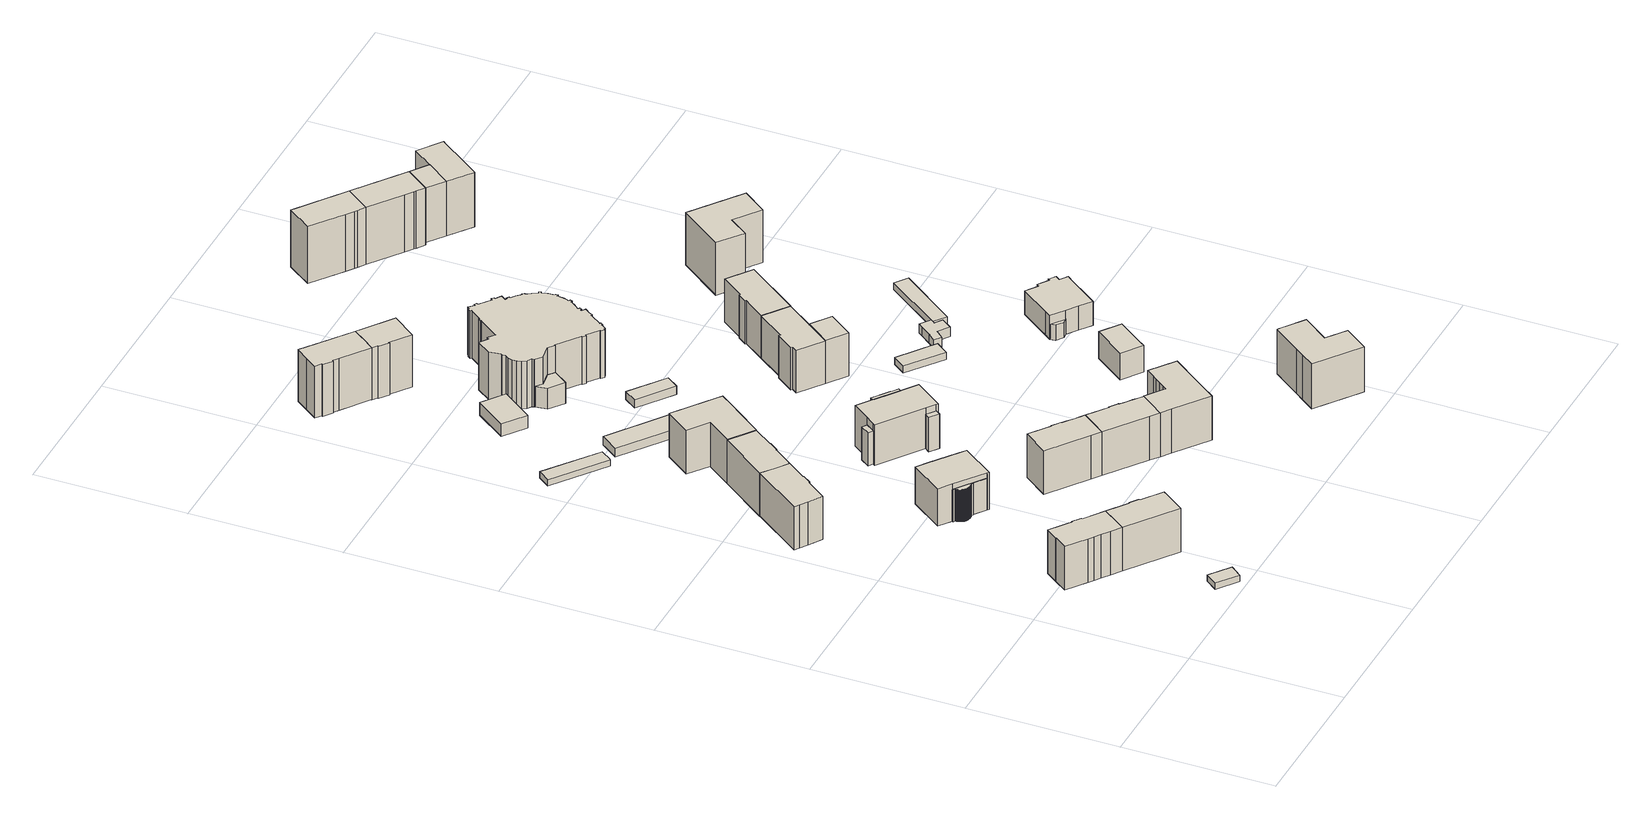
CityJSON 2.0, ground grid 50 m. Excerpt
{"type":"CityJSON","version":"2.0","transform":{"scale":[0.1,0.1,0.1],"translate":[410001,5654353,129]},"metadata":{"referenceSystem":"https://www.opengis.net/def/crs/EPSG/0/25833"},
"CityObjects":{
"building1":{"type":"Building","attributes":{"Dachtyp_tdc":"tdcGableRoof","Gemeindeschluessel":14612000,"Dachneigung":37.63,"QualitaetDacherkennung":85,"Geometrietyp2DReferenz":"3000","measuredHeight":17.62,"function":"31001_9998","roofType":"3100"},"geometry":[{"type":"Solid","lod":"1","boundaries":[[[[0,1,2,3,4,5,6,7,8,9,10,11,12,13,14,15,16]],[[17,18,19,20,21,22,23,24,25,26,27,28,29,30,31,32,33]],[[16,18,17,0]],[[15,19,18,16]],[[14,20,19,15]],[[13,21,20,14]],[[12,22,21,13]],[[11,23,22,12]],[[10,24,23,11]],[[9,25,24,10]],[[8,26,25,9]],[[7,27,26,8]],[[6,28,27,7]],[[5,29,28,6]],[[4,30,29,5]],[[3,31,30,4]],[[2,32,31,3]],[[1,33,32,2]],[[0,17,33,1]]]]}]},
"building2":{"type":"Building","attributes":{"Dachtyp_tdc":"tdcPolyFlatRoof","Gemeindeschluessel":14612000,"Dachneigung":0,"QualitaetDacherkennung":81,"Geometrietyp2DReferenz":"3000","measuredHeight":2.22,"function":"31001_9998","roofType":"1000"},"geometry":[{"type":"Solid","lod":"1","boundaries":[[[[34,35,36,37]],[[38,39,40,41]],[[37,39,38,34]],[[36,40,39,37]],[[35,41,40,36]],[[34,38,41,35]]]]}]},
"building3":{"type":"Building","attributes":{"Dachtyp_tdc":"tdcHipAndGableRoof","Gemeindeschluessel":14612000,"Dachneigung":37.58,"QualitaetDacherkennung":87,"Geometrietyp2DReferenz":"3000","measuredHeight":17.62,"function":"31001_9998","roofType":"5000"},"geometry":[{"type":"Solid","lod":"1","boundaries":[[[[12,42,10,43,44,45,46,47,48,49]],[[22,50,51,52,53,54,55,56,24,57]],[[49,50,22,12]],[[48,51,50,49]],[[47,52,51,48]],[[46,53,52,47]],[[45,54,53,46]],[[44,55,54,45]],[[43,56,55,44]],[[10,24,56,43]],[[42,57,24,10]],[[12,22,57,42]]]]}]},
"building4":{"type":"Building","attributes":{"Dachtyp_tdc":"tdcGableRoof","Gemeindeschluessel":14612000,"Dachneigung":37.13,"QualitaetDacherkennung":84,"Geometrietyp2DReferenz":"3000","measuredHeight":17.45,"function":"31001_9998","roofType":"3100"},"geometry":[{"type":"Solid","lod":"1","boundaries":[[[[58,59,60,61,62,63,64,65,66,67,68]],[[69,70,71,72,73,74,75,76,77,78,79]],[[68,70,69,58]],[[67,71,70,68]],[[66,72,71,67]],[[65,73,72,66]],[[64,74,73,65]],[[63,75,74,64]],[[62,76,75,63]],[[61,77,76,62]],[[60,78,77,61]],[[59,79,78,60]],[[58,69,79,59]]]]}]},
"building5":{"type":"Building","attributes":{"Dachtyp_tdc":"tdcGableRoof","Gemeindeschluessel":14612000,"Dachneigung":36.96,"QualitaetDacherkennung":89,"Geometrietyp2DReferenz":"3000","measuredHeight":17.48,"function":"31001_9998","roofType":"3100"},"geometry":[{"type":"Solid","lod":"1","boundaries":[[[[80,81,82,83,84,62,61,60,85,86]],[[87,88,89,90,91,92,93,94,95,96]],[[86,88,87,80]],[[85,89,88,86]],[[60,90,89,85]],[[61,91,90,60]],[[62,92,91,61]],[[84,93,92,62]],[[83,94,93,84]],[[82,95,94,83]],[[81,96,95,82]],[[80,87,96,81]]]]}]},
"building6":{"type":"Building","attributes":{"Gemeindeschluessel":14612000,"Geometrietyp2DReferenz":"3000","function":"31001_9998","roofType":"9999"},"children":["building6-1","building6-2","building6-3"]},
"building6-1":{"type":"BuildingPart","attributes":{"Dachtyp_tdc":"tdcPolyFlatRoof","Dachneigung":17,"QualitaetDacherkennung":46,"Geometrietyp2DReferenz":"3000","measuredHeight":11.71,"roofType":"2100"},"parents":["building6"],"geometry":[{"type":"Solid","lod":"1","boundaries":[[[[97,98,99,100,101,102,103,104,105,106,107,108,109,110,111,112,113,114,115,116,117,118,119,120,121,122,123,124,125,126,127,128,129,130,131]],[[132,133,134,135,136,137,138,139,140,141,142,143,144,145,146,147,148,149,150,151,152,153,154,155,156,157,158,159,160,161,162,163,164,165,166]],[[131,133,132,97]],[[130,134,133,131]],[[129,135,134,130]],[[128,136,135,129]],[[127,137,136,128]],[[126,138,137,127]],[[125,139,138,126]],[[124,140,139,125]],[[123,141,140,124]],[[122,142,141,123]],[[121,143,142,122]],[[120,144,143,121]],[[119,145,144,120]],[[118,146,145,119]],[[117,147,146,118]],[[116,148,147,117]],[[115,149,148,116]],[[114,150,149,115]],[[113,151,150,114]],[[112,152,151,113]],[[111,153,152,112]],[[110,154,153,111]],[[109,155,154,110]],[[108,156,155,109]],[[107,157,156,108]],[[106,158,157,107]],[[105,159,158,106]],[[104,160,159,105]],[[103,161,160,104]],[[102,162,161,103]],[[101,163,162,102]],[[100,164,163,101]],[[99,165,164,100]],[[98,166,165,99]],[[97,132,166,98]]]]}]},
"building6-2":{"type":"BuildingPart","attributes":{"Dachtyp_tdc":"tdcPolyFlatRoof","Dachneigung":31.24,"QualitaetDacherkennung":27,"Geometrietyp2DReferenz":"3000","measuredHeight":10.2,"roofType":"2100"},"parents":["building6"],"geometry":[{"type":"Solid","lod":"1","boundaries":[[[[167,168,169,170,171,172]],[[173,174,175,176,177,178]],[[171,174,173,172]],[[170,175,174,171]],[[169,176,175,170]],[[168,177,176,169]],[[167,178,177,168]],[[172,173,178,167]]]]}]},
"building6-3":{"type":"BuildingPart","attributes":{"Dachtyp_tdc":"tdcHipRoof","Dachneigung":28.55,"QualitaetDacherkennung":83,"Geometrietyp2DReferenz":"3000","measuredHeight":15.09,"roofType":"3200"},"parents":["building6"],"geometry":[{"type":"Solid","lod":"1","boundaries":[[[[179,180,181,182,183,184,185,186,187]],[[166,188,189,173,178,190,191,133,132]],[[186,188,166,187]],[[185,189,188,186]],[[184,173,189,185]],[[183,178,173,184]],[[182,190,178,183]],[[181,191,190,182]],[[180,133,191,181]],[[179,132,133,180]],[[187,166,132,179]]]]}]},
"building7":{"type":"Building","attributes":{"Dachtyp_tdc":"tdcPolyFlatRoof","Gemeindeschluessel":14612000,"Dachneigung":2.85,"QualitaetDacherkennung":64,"Geometrietyp2DReferenz":"3000","measuredHeight":2.36,"function":"31001_2463","roofType":"2100"},"geometry":[{"type":"Solid","lod":"1","boundaries":[[[[192,193,194,195,196,197]],[[198,199,200,201,202,203]],[[197,199,198,192]],[[196,200,199,197]],[[195,201,200,196]],[[194,202,201,195]],[[193,203,202,194]],[[192,198,203,193]]]]}]},
"building8":{"type":"Building","attributes":{"Dachtyp_tdc":"tdcFreeFormRoof","Gemeindeschluessel":14612000,"Dachneigung":36.63,"QualitaetDacherkennung":74,"Geometrietyp2DReferenz":"3000","measuredHeight":17.58,"function":"31001_9998","roofType":"5000"},"geometry":[{"type":"Solid","lod":"1","boundaries":[[[[204,205,206,207,208,209,210,211]],[[212,213,214,215,216,217,95,93]],[[211,213,212,204]],[[210,214,213,211]],[[209,215,214,210]],[[208,216,215,209]],[[207,217,216,208]],[[206,95,217,207]],[[205,93,95,206]],[[204,212,93,205]]]]}]},
"building9":{"type":"Building","attributes":{"Dachtyp_tdc":"tdcFreeFormRoof","Gemeindeschluessel":14612000,"Dachneigung":37.82,"QualitaetDacherkennung":88,"Geometrietyp2DReferenz":"3000","measuredHeight":17.62,"function":"31001_9998","roofType":"5000"},"geometry":[{"type":"Solid","lod":"1","boundaries":[[[[218,219,220,221,222,223,224,225,226,227,228,229,230,231,232,233]],[[234,235,236,237,238,239,240,241,242,243,244,245,246,247,248,249]],[[233,235,234,218]],[[232,236,235,233]],[[231,237,236,232]],[[230,238,237,231]],[[229,239,238,230]],[[228,240,239,229]],[[227,241,240,228]],[[226,242,241,227]],[[225,243,242,226]],[[224,244,243,225]],[[223,245,244,224]],[[222,246,245,223]],[[221,247,246,222]],[[220,248,247,221]],[[219,249,248,220]],[[218,234,249,219]]]]}]},
"building10":{"type":"Building","attributes":{"Dachtyp_tdc":"tdcPolyFlatRoof","Gemeindeschluessel":14612000,"Dachneigung":3.67,"QualitaetDacherkennung":65,"Geometrietyp2DReferenz":"3000","measuredHeight":3.16,"function":"31001_2463","roofType":"2100"},"geometry":[{"type":"Solid","lod":"1","boundaries":[[[[250,251,252,253]],[[254,255,256,257]],[[253,255,254,250]],[[252,256,255,253]],[[251,257,256,252]],[[250,254,257,251]]]]}]},
"building11":{"type":"Building","attributes":{"Dachtyp_tdc":"tdcGableRoof","Gemeindeschluessel":14612000,"Dachneigung":25.42,"QualitaetDacherkennung":53,"Geometrietyp2DReferenz":"3000","measuredHeight":5.68,"function":"31001_9998","roofType":"3100"},"geometry":[{"type":"Solid","lod":"1","boundaries":[[[[258,259,260,261]],[[262,263,264,265]],[[261,263,262,258]],[[260,264,263,261]],[[259,265,264,260]],[[258,262,265,259]]]]}]},
"building12":{"type":"Building","attributes":{"name":"Technische Universität Dresden","Gemeindeschluessel":14612000,"Geometrietyp2DReferenz":"3000","function":"31001_3023","roofType":"9999"},"children":["building12-1","building12-2","building12-3","building12-4","building12-5"]},
"building12-1":{"type":"BuildingPart","attributes":{"Dachtyp_tdc":"tdcPolyFlatRoof","Dachneigung":14.02,"QualitaetDacherkennung":57,"Geometrietyp2DReferenz":"3000","measuredHeight":12.07,"roofType":"2100"},"parents":["building12"],"geometry":[{"type":"Solid","lod":"1","boundaries":[[[[266,267,268,269]],[[270,271,272,273]],[[269,271,270,266]],[[268,272,271,269]],[[267,273,272,268]],[[266,270,273,267]]]]}]},
"building12-2":{"type":"BuildingPart","attributes":{"Dachtyp_tdc":"tdcFreeFormRoof","Dachneigung":51.8,"QualitaetDacherkennung":44,"Geometrietyp2DReferenz":"3000","measuredHeight":12.9,"roofType":"5000"},"parents":["building12"],"geometry":[{"type":"Solid","lod":"1","boundaries":[[[[274,275,276,277]],[[278,279,280,281]],[[277,279,278,274]],[[276,280,279,277]],[[275,281,280,276]],[[274,278,281,275]]]]}]},
"building12-3":{"type":"BuildingPart","attributes":{"Dachtyp_tdc":"tdcPolyFlatRoof","Dachneigung":15.32,"QualitaetDacherkennung":32,"Geometrietyp2DReferenz":"3000","measuredHeight":14.54,"roofType":"2100"},"parents":["building12"],"geometry":[{"type":"Solid","lod":"1","boundaries":[[[[282,283,284,285,286,287,288,289]],[[290,291,292,293,294,295,296,297]],[[289,290,297,282]],[[288,291,290,289]],[[287,292,291,288]],[[286,293,292,287]],[[285,294,293,286]],[[284,295,294,285]],[[283,296,295,284]],[[282,297,296,283]]]]}]},
"building12-4":{"type":"BuildingPart","attributes":{"Dachtyp_tdc":"tdcFreeFormRoof","Dachneigung":43.16,"QualitaetDacherkennung":56,"Geometrietyp2DReferenz":"3000","measuredHeight":17.21,"roofType":"5000"},"parents":["building12"],"geometry":[{"type":"Solid","lod":"1","boundaries":[[[[298,299,300,301,302,303,304,305,306,307]],[[278,308,270,273,309,297,296,310,311,279]],[[307,308,278,298]],[[306,270,308,307]],[[305,273,270,306]],[[304,309,273,305]],[[303,297,309,304]],[[302,296,297,303]],[[301,310,296,302]],[[300,311,310,301]],[[299,279,311,300]],[[298,278,279,299]]]]}]},
"building12-5":{"type":"BuildingPart","attributes":{"Dachtyp_tdc":"tdcPolyFlatRoof","Dachneigung":4.62,"QualitaetDacherkennung":51,"Geometrietyp2DReferenz":"3000","measuredHeight":3.89,"roofType":"2100"},"parents":["building12"],"geometry":[{"type":"Solid","lod":"1","boundaries":[[[[312,313,314,315]],[[316,293,292,317]],[[315,293,316,312]],[[314,292,293,315]],[[313,317,292,314]],[[312,316,317,313]]]]}]},
"building13":{"type":"Building","attributes":{"Dachtyp_tdc":"tdcFreeFormRoof","Gemeindeschluessel":14612000,"Dachneigung":37.51,"QualitaetDacherkennung":89,"Geometrietyp2DReferenz":"3000","measuredHeight":17.57,"function":"31001_9998","roofType":"5000"},"geometry":[{"type":"Solid","lod":"1","boundaries":[[[[227,318,319,320,321,322,323,324,325,326,327,328,329,330,229,228]],[[241,240,239,331,332,333,334,335,336,337,338,339,340,341,342,343]],[[228,240,241,227]],[[229,239,240,228]],[[330,331,239,229]],[[329,332,331,330]],[[328,333,332,329]],[[327,334,333,328]],[[326,335,334,327]],[[325,336,335,326]],[[324,337,336,325]],[[323,338,337,324]],[[322,339,338,323]],[[321,340,339,322]],[[320,341,340,321]],[[319,342,341,320]],[[318,343,342,319]],[[227,241,343,318]]]]}]},
"building14":{"type":"Building","attributes":{"Dachtyp_tdc":"tdcGableRoof","Gemeindeschluessel":14612000,"Dachneigung":37.7,"QualitaetDacherkennung":70,"Geometrietyp2DReferenz":"3000","measuredHeight":20.56,"function":"31001_9998","roofType":"3100"},"geometry":[{"type":"Solid","lod":"1","boundaries":[[[[344,345,346,347,348,349,350,351,352,353,354,355]],[[356,357,358,359,360,361,362,363,364,365,366,367]],[[355,357,356,344]],[[354,358,357,355]],[[353,359,358,354]],[[352,360,359,353]],[[351,361,360,352]],[[350,362,361,351]],[[349,363,362,350]],[[348,364,363,349]],[[347,365,364,348]],[[346,366,365,347]],[[345,367,366,346]],[[344,356,367,345]]]]}]},
"building15":{"type":"Building","attributes":{"Dachtyp_tdc":"tdcFreeFormRoof","Gemeindeschluessel":14612000,"Dachneigung":57.38,"QualitaetDacherkennung":3,"Geometrietyp2DReferenz":"3000","measuredHeight":12.02,"function":"31001_9998","roofType":"5000"},"geometry":[{"type":"Solid","lod":"1","boundaries":[[[[368,369,370,371,372,373]],[[374,375,376,377,378,379]],[[373,375,374,368]],[[372,376,375,373]],[[371,377,376,372]],[[370,378,377,371]],[[369,379,378,370]],[[368,374,379,369]]]]}]},
"building16":{"type":"Building","attributes":{"Dachtyp_tdc":"tdcHipAndGableRoof","Gemeindeschluessel":14612000,"Dachneigung":37.55,"QualitaetDacherkennung":67,"Geometrietyp2DReferenz":"3000","measuredHeight":20.67,"function":"31001_9998","roofType":"5000"},"geometry":[{"type":"Solid","lod":"1","boundaries":[[[[380,381,382,383,384,348,385,346,386]],[[387,388,389,390,391,392,393,394,395]],[[386,388,387,380]],[[346,389,388,386]],[[385,390,389,346]],[[348,391,390,385]],[[384,392,391,348]],[[383,393,392,384]],[[382,394,393,383]],[[381,395,394,382]],[[380,387,395,381]]]]}]},
"building17":{"type":"Building","attributes":{"Dachtyp_tdc":"tdcFreeFormRoof","Gemeindeschluessel":14612000,"Dachneigung":36.89,"QualitaetDacherkennung":90,"Geometrietyp2DReferenz":"3000","measuredHeight":17.61,"function":"31001_9998","roofType":"5000"},"geometry":[{"type":"Solid","lod":"1","boundaries":[[[[396,397,398,399,400,401,402,403,404,405,406,407,408,409,410]],[[342,341,340,411,412,413,414,415,416,417,418,419,420,421,422]],[[410,341,342,396]],[[409,340,341,410]],[[408,411,340,409]],[[407,412,411,408]],[[406,413,412,407]],[[405,414,413,406]],[[404,415,414,405]],[[403,416,415,404]],[[402,417,416,403]],[[401,418,417,402]],[[400,419,418,401]],[[399,420,419,400]],[[398,421,420,399]],[[397,422,421,398]],[[396,342,422,397]]]]}]},
"building18":{"type":"Building","attributes":{"Dachtyp_tdc":"tdcPolyFlatRoof","Gemeindeschluessel":14612000,"Dachneigung":4.11,"QualitaetDacherkennung":70,"Geometrietyp2DReferenz":"3000","measuredHeight":3.09,"function":"31001_2463","roofType":"2100"},"geometry":[{"type":"Solid","lod":"1","boundaries":[[[[423,424,425,426]],[[427,428,429,430]],[[426,428,427,423]],[[425,429,428,426]],[[424,430,429,425]],[[423,427,430,424]]]]}]},
"building19":{"type":"Building","attributes":{"Dachtyp_tdc":"tdcHipRoof","Gemeindeschluessel":14612000,"Dachneigung":37.03,"QualitaetDacherkennung":52,"Geometrietyp2DReferenz":"3000","measuredHeight":4.98,"function":"31001_9998","roofType":"3200"},"geometry":[{"type":"Solid","lod":"1","boundaries":[[[[431,432,433,434]],[[435,436,437,438]],[[434,436,435,431]],[[433,437,436,434]],[[432,438,437,433]],[[431,435,438,432]]]]}]},
"building20":{"type":"Building","attributes":{"Dachtyp_tdc":"tdcPolyFlatRoof","Gemeindeschluessel":14612000,"Dachneigung":0,"QualitaetDacherkennung":87,"Geometrietyp2DReferenz":"3000","measuredHeight":17.01,"function":"31001_9998","roofType":"1000"},"geometry":[{"type":"Solid","lod":"1","boundaries":[[[[439,440,441,442,443,444,445,446,447,448,449,450,451,452,453,454,455,456,457,458,459,460,461,462,463,464,465,466,467,468,469,470,471,472,473,474,475,476,477,478,479,480,481,482,483,484,485,486,487,488,489,490,491,492,493,494,495,496,497,498,499,500,501,502,503,504,505,506,507,508,509,510,511,512,513,514,515,516,517,518,519,520,521,522,523,524,525]],[[526,377,376,375,374,527,528,529,530,531,532,533,534,535,536,537,538,539,540,541,542,543,544,545,546,547,548,549,550,551,552,553,554,555,556,557,558,559,560,561,562,563,564,565,566,567,568,569,570,571,572,573,574,575,576,577,578,579,580,581,582,583,584,585,586,587,588,589,590,591,592,593,594,595,596,597,598,599,600,601,602,603,604,605,606,607,608]],[[525,377,526,439]],[[524,376,377,525]],[[523,375,376,524]],[[522,374,375,523]],[[521,527,374,522]],[[520,528,527,521]],[[519,529,528,520]],[[518,530,529,519]],[[517,531,530,518]],[[516,532,531,517]],[[515,533,532,516]],[[514,534,533,515]],[[513,535,534,514]],[[512,536,535,513]],[[511,537,536,512]],[[510,538,537,511]],[[509,539,538,510]],[[508,540,539,509]],[[507,541,540,508]],[[506,542,541,507]],[[505,543,542,506]],[[504,544,543,505]],[[503,545,544,504]],[[502,546,545,503]],[[501,547,546,502]],[[500,548,547,501]],[[499,549,548,500]],[[498,550,549,499]],[[497,551,550,498]],[[496,552,551,497]],[[495,553,552,496]],[[494,554,553,495]],[[493,555,554,494]],[[492,556,555,493]],[[491,557,556,492]],[[490,558,557,491]],[[489,559,558,490]],[[488,560,559,489]],[[487,561,560,488]],[[486,562,561,487]],[[485,563,562,486]],[[484,564,563,485]],[[483,565,564,484]],[[482,566,565,483]],[[481,567,566,482]],[[480,568,567,481]],[[479,569,568,480]],[[478,570,569,479]],[[477,571,570,478]],[[476,572,571,477]],[[475,573,572,476]],[[474,574,573,475]],[[473,575,574,474]],[[472,576,575,473]],[[471,577,576,472]],[[470,578,577,471]],[[469,579,578,470]],[[468,580,579,469]],[[467,581,580,468]],[[466,582,581,467]],[[465,583,582,466]],[[464,584,583,465]],[[463,585,584,464]],[[462,586,585,463]],[[461,587,586,462]],[[460,588,587,461]],[[459,589,588,460]],[[458,590,589,459]],[[457,591,590,458]],[[456,592,591,457]],[[455,593,592,456]],[[454,594,593,455]],[[453,595,594,454]],[[452,596,595,453]],[[451,597,596,452]],[[450,598,597,451]],[[449,599,598,450]],[[448,600,599,449]],[[447,601,600,448]],[[446,602,601,447]],[[445,603,602,446]],[[444,604,603,445]],[[443,605,604,444]],[[442,606,605,443]],[[441,607,606,442]],[[440,608,607,441]],[[439,526,608,440]]]]}]},
"building21":{"type":"Building","attributes":{"Gemeindeschluessel":14612000,"Geometrietyp2DReferenz":"3000","function":"31001_9998","roofType":"9999"},"children":["building21-1","building21-2"]},
"building21-1":{"type":"BuildingPart","attributes":{"Dachtyp_tdc":"tdcHipAndGableRoof","Dachneigung":37.94,"QualitaetDacherkennung":76,"Geometrietyp2DReferenz":"3000","measuredHeight":17.34,"roofType":"5000"},"parents":["building21"],"geometry":[{"type":"Solid","lod":"1","boundaries":[[[[609,610,611,612]],[[613,614,615,616]],[[612,614,613,609]],[[611,615,614,612]],[[610,616,615,611]],[[609,613,616,610]]]]}]},
"building21-2":{"type":"BuildingPart","attributes":{"Dachtyp_tdc":"tdcHipAndGableRoof","Dachneigung":37.2,"QualitaetDacherkennung":70,"Geometrietyp2DReferenz":"3000","measuredHeight":17.48,"roofType":"5000"},"parents":["building21"],"geometry":[{"type":"Solid","lod":"1","boundaries":[[[[617,618,619,620,621,622,623,624,625,626]],[[627,628,629,630,631,613,616,632,633,634]],[[626,628,627,617]],[[625,629,628,626]],[[624,630,629,625]],[[623,631,630,624]],[[622,613,631,623]],[[621,616,613,622]],[[620,632,616,621]],[[619,633,632,620]],[[618,634,633,619]],[[617,627,634,618]]]]}]},
"building22":{"type":"Building","attributes":{"Dachtyp_tdc":"tdcFreeFormRoof","Gemeindeschluessel":14612000,"Dachneigung":36.82,"QualitaetDacherkennung":79,"Geometrietyp2DReferenz":"3000","measuredHeight":17.86,"function":"31001_9998","roofType":"5000"},"geometry":[{"type":"Solid","lod":"1","boundaries":[[[[635,636,637,638,639,640,641,642,643,644]],[[645,646,647,648,649,650,651,652,653,654]],[[644,646,645,635]],[[643,647,646,644]],[[642,648,647,643]],[[641,649,648,642]],[[640,650,649,641]],[[639,651,650,640]],[[638,652,651,639]],[[637,653,652,638]],[[636,654,653,637]],[[635,645,654,636]]]]}]},
"building23":{"type":"Building","attributes":{"Dachtyp_tdc":"tdcPolyFlatRoof","Gemeindeschluessel":14612000,"Dachneigung":0,"QualitaetDacherkennung":73,"Geometrietyp2DReferenz":"3000","measuredHeight":2.51,"function":"31001_9998","roofType":"1000"},"geometry":[{"type":"Solid","lod":"1","boundaries":[[[[655,656,657,658]],[[659,660,661,662]],[[658,660,659,655]],[[657,661,660,658]],[[656,662,661,657]],[[655,659,662,656]]]]}]},
"building24":{"type":"Building","attributes":{"Gemeindeschluessel":14612000,"Geometrietyp2DReferenz":"3000","function":"31001_9998","roofType":"9999"},"children":["building24-1","building24-2"]},
"building24-1":{"type":"BuildingPart","attributes":{"Dachtyp_tdc":"tdcHipRoof","Dachneigung":41.67,"QualitaetDacherkennung":83,"Geometrietyp2DReferenz":"3000","measuredHeight":11.36,"roofType":"3200"},"parents":["building24"],"geometry":[{"type":"Solid","lod":"1","boundaries":[[[[663,664,665,666,667,668]],[[669,670,671,672,673,674]],[[668,670,669,663]],[[667,671,670,668]],[[666,672,671,667]],[[665,673,672,666]],[[664,674,673,665]],[[663,669,674,664]]]]}]},
"building24-2":{"type":"BuildingPart","attributes":{"Dachtyp_tdc":"tdcFreeFormRoof","Dachneigung":58.81,"QualitaetDacherkennung":9,"Geometrietyp2DReferenz":"3000","measuredHeight":7.91,"roofType":"5000"},"parents":["building24"],"geometry":[{"type":"Solid","lod":"1","boundaries":[[[[675,676,677,678,679,680,681,682,683,684,685,686,687,688,689,690,691,692,693,694,695,696,697,698,699,700,701,702,703,704,705,706,707,708,709,710]],[[711,712,713,714,715,716,717,718,719,720,721,672,722,671,723,724,725,726,727,728,729,730,731,732,733,734,735,736,737,738,739,740,741,742,743,744]],[[710,712,711,675]],[[709,713,712,710]],[[708,714,713,709]],[[707,715,714,708]],[[706,716,715,707]],[[705,717,716,706]],[[704,718,717,705]],[[703,719,718,704]],[[702,720,719,703]],[[701,721,720,702]],[[700,672,721,701]],[[699,722,672,700]],[[698,671,722,699]],[[697,723,671,698]],[[696,724,723,697]],[[695,725,724,696]],[[694,726,725,695]],[[693,727,726,694]],[[692,728,727,693]],[[691,729,728,692]],[[690,730,729,691]],[[689,731,730,690]],[[688,732,731,689]],[[687,733,732,688]],[[686,734,733,687]],[[685,735,734,686]],[[684,736,735,685]],[[683,737,736,684]],[[682,738,737,683]],[[681,739,738,682]],[[680,740,739,681]],[[679,741,740,680]],[[678,742,741,679]],[[677,743,742,678]],[[676,744,743,677]],[[675,711,744,676]]]]}]},
"building25":{"type":"Building","attributes":{"Dachtyp_tdc":"tdcHipAndGableRoof","Gemeindeschluessel":14612000,"Dachneigung":37.55,"QualitaetDacherkennung":77,"Geometrietyp2DReferenz":"3000","measuredHeight":17.48,"function":"31001_9998","roofType":"5000"},"geometry":[{"type":"Solid","lod":"1","boundaries":[[[[745,746,747,748,749,750,751,752,753]],[[754,755,756,757,758,759,760,761,762]],[[753,755,754,745]],[[752,756,755,753]],[[751,757,756,752]],[[750,758,757,751]],[[749,759,758,750]],[[748,760,759,749]],[[747,761,760,748]],[[746,762,761,747]],[[745,754,762,746]]]]}]},
"building26":{"type":"Building","attributes":{"Dachtyp_tdc":"tdcFreeFormRoof","Gemeindeschluessel":14612000,"Dachneigung":40.94,"QualitaetDacherkennung":50,"Geometrietyp2DReferenz":"3000","measuredHeight":5.82,"function":"31001_9998","roofType":"5000"},"geometry":[{"type":"Solid","lod":"1","boundaries":[[[[763,764,765,766,767,768,769,770,771,772]],[[773,774,775,776,777,778,779,780,781,782]],[[772,774,773,763]],[[771,775,774,772]],[[770,776,775,771]],[[769,777,776,770]],[[768,778,777,769]],[[767,779,778,768]],[[766,780,779,767]],[[765,781,780,766]],[[764,782,781,765]],[[763,773,782,764]]]]}]},
"building27":{"type":"Building","attributes":{"Gemeindeschluessel":14612000,"Geometrietyp2DReferenz":"3000","function":"31001_9998","roofType":"9999"},"children":["building27-1","building27-2","building27-3"]},
"building27-1":{"type":"BuildingPart","attributes":{"Dachtyp_tdc":"tdcGableRoof","Dachneigung":36.73,"QualitaetDacherkennung":46,"Geometrietyp2DReferenz":"3000","measuredHeight":12.2,"roofType":"3100"},"parents":["building27"],"geometry":[{"type":"Solid","lod":"1","boundaries":[[[[783,784,785,786,787,788,789,790,791,792,793,794,795,796,797,798,799]],[[800,801,802,803,804,805,806,807,808,809,810,811,812,813,814,815,816]],[[799,801,800,783]],[[798,802,801,799]],[[797,803,802,798]],[[796,804,803,797]],[[795,805,804,796]],[[794,806,805,795]],[[793,807,806,794]],[[792,808,807,793]],[[791,809,808,792]],[[790,810,809,791]],[[789,811,810,790]],[[788,812,811,789]],[[787,813,812,788]],[[786,814,813,787]],[[785,815,814,786]],[[784,816,815,785]],[[783,800,816,784]]]]}]},
"building27-2":{"type":"BuildingPart","attributes":{"Dachtyp_tdc":"tdcPolyFlatRoof","Dachneigung":4.6,"QualitaetDacherkennung":45,"Geometrietyp2DReferenz":"3000","measuredHeight":5.59,"roofType":"2100"},"parents":["building27"],"geometry":[{"type":"Solid","lod":"1","boundaries":[[[[817,818,819,820]],[[821,800,816,822]],[[820,800,821,817]],[[819,816,800,820]],[[818,822,816,819]],[[817,821,822,818]]]]}]},
"building27-3":{"type":"BuildingPart","attributes":{"Dachtyp_tdc":"tdcPolyFlatRoof","Dachneigung":0,"QualitaetDacherkennung":47,"Geometrietyp2DReferenz":"3000","measuredHeight":5.37,"roofType":"1000"},"parents":["building27"],"geometry":[{"type":"MultiSurface","lod":"1","boundaries":[[[823,824,825,826,827,828,827,829]],[[830,831,832,812,832,833,834,835]],[[829,831,830,823]],[[831,829,827,832]],[[827,832,812,828]],[[826,833,832,827]],[[825,834,833,826]],[[824,835,834,825]],[[823,830,835,824]]]}]},
"building28":{"type":"Building","attributes":{"Dachtyp_tdc":"tdcPolyFlatRoof","Gemeindeschluessel":14612000,"Dachneigung":0,"QualitaetDacherkennung":65,"Geometrietyp2DReferenz":"3000","measuredHeight":2.37,"function":"31001_9998","roofType":"1000"},"geometry":[{"type":"Solid","lod":"1","boundaries":[[[[836,837,838,839]],[[840,841,842,843]],[[839,841,840,836]],[[838,842,841,839]],[[837,843,842,838]],[[836,840,843,837]]]]}]},
"building29":{"type":"Building","attributes":{"Dachtyp_tdc":"tdcGableRoof","Gemeindeschluessel":14612000,"Dachneigung":37.64,"QualitaetDacherkennung":67,"Geometrietyp2DReferenz":"3000","measuredHeight":22.27,"function":"31001_9998","roofType":"3100"},"geometry":[{"type":"Solid","lod":"1","boundaries":[[[[844,845,846,847,848,849,850]],[[851,852,853,854,855,856,857]],[[850,852,851,844]],[[849,853,852,850]],[[848,854,853,849]],[[847,855,854,848]],[[846,856,855,847]],[[845,857,856,846]],[[844,851,857,845]]]]}]},
"building30":{"type":"Building","attributes":{"Dachtyp_tdc":"tdcFreeFormRoof","Gemeindeschluessel":14612000,"Dachneigung":40.37,"QualitaetDacherkennung":37,"Geometrietyp2DReferenz":"3000","measuredHeight":20.9,"function":"31001_9998","roofType":"5000"},"geometry":[{"type":"Solid","lod":"1","boundaries":[[[[858,859,860,861,862,863]],[[864,865,866,867,868,869]],[[863,865,864,858]],[[862,866,865,863]],[[861,867,866,862]],[[860,868,867,861]],[[859,869,868,860]],[[858,864,869,859]]]]}]},
"building31":{"type":"Building","attributes":{"Dachtyp_tdc":"tdcGableRoof","Gemeindeschluessel":14612000,"Dachneigung":37.63,"QualitaetDacherkennung":67,"Geometrietyp2DReferenz":"3000","measuredHeight":22.29,"function":"31001_9998","roofType":"3100"},"geometry":[{"type":"Solid","lod":"1","boundaries":[[[[870,871,872,873,874,844,875,850,876]],[[877,878,852,879,851,880,881,882,883]],[[876,878,877,870]],[[850,852,878,876]],[[875,879,852,850]],[[844,851,879,875]],[[874,880,851,844]],[[873,881,880,874]],[[872,882,881,873]],[[871,883,882,872]],[[870,877,883,871]]]]}]},
"building32":{"type":"Building","attributes":{"Gemeindeschluessel":14612000,"Geometrietyp2DReferenz":"3000","function":"31001_9998","roofType":"9999"},"children":["building32-1","building32-2","building32-3"]},
"building32-1":{"type":"BuildingPart","attributes":{"Dachtyp_tdc":"tdcFreeFormRoof","Dachneigung":58.18,"QualitaetDacherkennung":22,"Geometrietyp2DReferenz":"3000","measuredHeight":17.75,"roofType":"5000"},"parents":["building32"],"geometry":[{"type":"Solid","lod":"1","boundaries":[[[[884,885,886,887]],[[888,889,890,891]],[[887,889,888,884]],[[886,890,889,887]],[[885,891,890,886]],[[884,888,891,885]]]]}]},
"building32-2":{"type":"BuildingPart","attributes":{"Dachtyp_tdc":"tdcGableRoof","Dachneigung":37.71,"QualitaetDacherkennung":64,"Geometrietyp2DReferenz":"3000","measuredHeight":21.42,"roofType":"3100"},"parents":["building32"],"geometry":[{"type":"Solid","lod":"1","boundaries":[[[[874,872,892,893]],[[894,895,896,897]],[[893,895,894,874]],[[892,896,895,893]],[[872,897,896,892]],[[874,894,897,872]]]]}]},
"building32-3":{"type":"BuildingPart","attributes":{"Dachtyp_tdc":"tdcHipRoof","Dachneigung":37.71,"QualitaetDacherkennung":61,"Geometrietyp2DReferenz":"3000","measuredHeight":21.44,"roofType":"3200"},"parents":["building32"],"geometry":[{"type":"Solid","lod":"1","boundaries":[[[[898,899,893,892,900,901,902]],[[903,888,891,904,896,895,905]],[[902,888,903,898]],[[901,891,888,902]],[[900,904,891,901]],[[892,896,904,900]],[[893,895,896,892]],[[899,905,895,893]],[[898,903,905,899]]]]}]}
},
"vertices":[
[252,486,201],[242,494,201],[185,536,201],[156,497,201],[156,496,201],[126,456,201],[191,409,201],[208,396,201],[227,382,201],[253,363,201],[285,340,201],[315,381,201],[343,420,201],[287,461,201],[278,468,201],[279,470,201],[254,489,201],[252,486,45],[254,489,45],[279,470,45],[278,468,45],[287,461,45],[343,420,45],[315,381,45],[285,340,45],[253,363,45],[227,382,45],[208,396,45],[191,409,45],[126,456,45],[156,496,45],[156,497,45],[185,536,45],[242,494,45],
[308,51,68],[373,1,68],[404,39,68],[337,90,68],[308,51,46],[337,90,46],[404,39,46],[373,1,46],
[314,380,201],[445,222,201],[503,302,201],[437,351,201],[438,353,201],[436,355,201],[411,373,201],[410,371,201],[410,371,45],[411,373,45],[436,355,45],[438,353,45],[437,351,45],[503,302,45],[445,222,45],[314,380,45],
[159,1309,193],[157,1310,193],[204,1375,193],[164,1404,193],[123,1435,193],[3,1272,193],[19,1260,193],[45,1244,193],[88,1217,193],[137,1283,193],[139,1282,193],[159,1309,39],[139,1282,39],[137,1283,39],[88,1217,39],[45,1244,39],[19,1260,39],[3,1272,39],[123,1435,39],[164,1404,39],[204,1375,39],[157,1310,39],
[275,1467,193],[274,1468,193],[321,1533,193],[281,1562,193],[240,1592,193],[252,1439,193],[254,1438,193],[275,1467,38],[254,1438,38],[252,1439,38],[204,1375,38],[164,1404,38],[123,1435,38],[240,1592,38],[281,1562,38],[321,1533,38],[274,1468,38],
[421,834,154],[326,905,154],[324,902,154],[331,898,154],[331,895,154],[331,893,154],[331,890,154],[331,888,154],[332,886,154],[333,884,154],[334,882,154],[335,880,154],[336,878,154],[337,876,154],[339,874,154],[340,872,154],[342,871,154],[344,869,154],[346,868,154],[348,867,154],[350,866,154],[352,865,154],[354,864,154],[357,864,154],[359,863,154],[361,863,154],[363,863,154],[366,863,154],[368,863,154],[370,864,154],[372,864,154],[375,865,154],[380,861,154],[382,863,154],[420,834,154],[421,834,40],[420,834,40],[382,863,40],[380,861,40],[375,865,40],[372,864,40],[370,864,40],[368,863,40],[366,863,40],[363,863,40],[361,863,40],[359,863,40],[357,864,40],[354,864,40],[352,865,40],[350,866,40],[348,867,40],[346,868,40],[344,869,40],[342,871,40],[340,872,40],[339,874,40],[337,876,40],[336,878,40],[335,880,40],[334,882,40],[333,884,40],[332,886,40],[331,888,40],[331,890,40],[331,893,40],[331,895,40],[331,898,40],[324,902,40],[326,905,40],
[479,954,136],[483,959,136],[444,987,136],[451,996,136],[414,1024,136],[403,1011,136],[403,1011,40],[414,1024,40],[451,996,40],[444,987,40],[483,959,40],[479,954,40],
[421,834,173],[420,834,173],[426,830,173],[503,936,173],[479,954,173],[403,1011,173],[363,1040,173],[286,935,173],[326,905,173],[286,935,40],[363,1040,40],[503,936,40],[426,830,40],
[204,1951,45],[208,1955,45],[233,1990,45],[64,2117,45],[38,2081,45],[35,2078,45],[204,1951,23],[35,2078,23],[38,2081,23],[64,2117,23],[233,1990,23],[208,1955,23],
[300,1673,195],[240,1592,195],[321,1533,195],[390,1626,195],[410,1652,195],[441,1695,195],[296,1802,195],[236,1721,195],[300,1673,38],[236,1721,38],[296,1802,38],[441,1695,38],[410,1652,38],[390,1626,38],
[715,726,198],[711,729,198],[692,742,198],[689,745,198],[688,746,198],[686,744,198],[619,794,198],[559,714,198],[688,617,198],[717,596,198],[747,636,198],[777,677,198],[765,685,198],[747,699,198],[726,715,198],[714,724,198],[715,726,42],[714,724,42],[726,715,42],[747,699,42],[765,685,42],[777,677,42],[747,636,42],[717,596,42],[688,617,42],[559,714,42],[619,794,42],[686,744,42],[688,746,42],[689,745,42],[692,742,42],[711,729,42],
[548,1824,57],[290,2013,57],[247,1954,57],[505,1765,57],[548,1824,27],[505,1765,27],[247,1954,27],[290,2013,27],
[355,2353,74],[283,2406,74],[207,2303,74],[279,2250,74],[355,2353,28],[279,2250,28],[207,2303,28],[283,2406,28],
[515,1242,149],[536,1272,149],[521,1282,149],[500,1253,149],[515,1242,31],[500,1253,31],[521,1282,31],[536,1272,31],
[650,1134,154],[639,1119,154],[668,1097,154],[679,1112,154],[650,1134,31],[679,1112,31],[668,1097,31],[639,1119,31],
[628,1293,174],[704,1237,174],[712,1248,174],[696,1259,174],[689,1265,174],[660,1286,174],[658,1288,174],[636,1304,174],[636,1304,31],[658,1288,31],[660,1286,31],[689,1265,31],[696,1259,31],[712,1248,31],[704,1237,31],[628,1293,31],
[650,1134,176],[679,1112,176],[685,1108,176],[753,1201,176],[704,1237,176],[628,1293,176],[578,1329,176],[536,1272,176],[515,1242,176],[510,1236,176],[510,1236,31],[578,1329,31],[753,1201,31],[685,1108,31],
[702,1283,69],[673,1304,69],[660,1286,69],[689,1265,69],[702,1283,31],[673,1304,31],
[847,500,198],[876,478,198],[906,518,198],[936,558,198],[924,567,198],[907,580,198],[892,591,198],[870,608,198],[872,610,198],[868,612,198],[848,627,198],[845,630,198],[843,628,198],[843,628,42],[845,630,42],[848,627,42],[868,612,42],[872,610,42],[870,608,42],[892,591,42],[907,580,42],[924,567,42],[936,558,42],[906,518,42],[876,478,42],[847,500,42],
[124,2809,212],[141,2796,212],[230,2730,212],[259,2768,212],[289,2810,212],[200,2876,212],[135,2925,212],[104,2884,212],[75,2845,212],[94,2831,212],[92,2828,212],[121,2806,212],[124,2809,27],[121,2806,27],[92,2828,27],[94,2831,27],[75,2845,27],[104,2884,27],[135,2925,27],[200,2876,27],[289,2810,27],[259,2768,27],[230,2730,27],[141,2796,27],
[387,2275,102],[393,2236,102],[441,2200,102],[477,2249,102],[456,2265,102],[409,2258,102],[387,2275,28],[409,2258,28],[456,2265,28],[477,2249,28],[441,2200,28],[393,2236,28],
[244,2715,212],[274,2692,212],[276,2696,212],[340,2648,212],[400,2728,212],[259,2769,212],[246,2718,212],[244,2715,26],[246,2718,26],[230,2730,26],[259,2769,26],[289,2810,26],[400,2728,26],[340,2648,26],[276,2696,26],[274,2692,26],
[876,478,199],[907,455,199],[1017,374,199],[1048,416,199],[1070,446,199],[1141,541,199],[1061,601,199],[1040,572,199],[1032,560,199],[1020,544,199],[1007,527,199],[997,513,199],[991,518,199],[936,558,199],[906,518,199],[991,518,42],[997,513,42],[1007,527,42],[1020,544,42],[1032,560,42],[1040,572,42],[1061,601,42],[1141,541,42],[1070,446,42],[1048,416,42],[1017,374,42],[907,455,42],
[646,1960,57],[530,2045,57],[500,2004,57],[616,1920,57],[646,1960,28],[616,1920,28],[500,2004,28],[530,2045,28],
[758,1210,69],[801,1178,69],[855,1250,69],[812,1283,69],[758,1210,30],[812,1283,30],[855,1250,30],[801,1178,30],
[479,2251,198],[552,2197,198],[550,2194,198],[561,2186,198],[563,2189,198],[602,2160,198],[600,2157,198],[611,2149,198],[614,2154,198],[618,2151,198],[630,2167,198],[632,2165,198],[638,2173,198],[635,2175,198],[663,2215,198],[666,2213,198],[672,2222,198],[671,2223,198],[686,2243,198],[673,2252,198],[676,2255,198],[680,2253,198],[684,2261,198],[679,2265,198],[692,2281,198],[703,2298,198],[708,2296,198],[711,2304,198],[706,2306,198],[712,2326,198],[715,2347,198],[720,2346,198],[721,2355,198],[717,2356,198],[716,2377,198],[711,2397,198],[714,2398,198],[711,2405,198],[707,2403,198],[697,2421,198],[685,2438,198],[688,2441,198],[683,2447,198],[680,2445,198],[666,2459,198],[650,2471,198],[652,2475,198],[645,2480,198],[643,2476,198],[636,2480,198],[648,2497,198],[629,2509,198],[632,2513,198],[624,2519,198],[620,2514,198],[581,2544,198],[585,2549,198],[576,2554,198],[573,2549,198],[556,2565,198],[551,2559,198],[548,2560,198],[541,2550,198],[545,2548,198],[517,2510,198],[514,2512,198],[505,2501,198],[508,2500,198],[458,2432,198],[436,2449,198],[430,2442,198],[402,2462,198],[369,2416,198],[374,2377,198],[370,2373,198],[372,2362,198],[363,2350,198],[359,2336,198],[359,2321,198],[363,2307,198],[372,2293,198],[385,2284,198],[386,2276,198],[387,2275,198],[409,2258,198],[456,2265,198],[477,2249,198],[479,2251,28],[386,2276,28],[385,2284,28],[372,2293,28],[363,2307,28],[359,2321,28],[359,2336,28],[363,2350,28],[372,2362,28],[370,2373,28],[374,2377,28],[369,2416,28],[402,2462,28],[430,2442,28],[436,2449,28],[458,2432,28],[508,2500,28],[505,2501,28],[514,2512,28],[517,2510,28],[545,2548,28],[541,2550,28],[548,2560,28],[551,2559,28],[556,2565,28],[573,2549,28],[576,2554,28],[585,2549,28],[581,2544,28],[620,2514,28],[624,2519,28],[632,2513,28],[629,2509,28],[648,2497,28],[636,2480,28],[643,2476,28],[645,2480,28],[652,2475,28],[650,2471,28],[666,2459,28],[680,2445,28],[683,2447,28],[688,2441,28],[685,2438,28],[697,2421,28],[707,2403,28],[711,2405,28],[714,2398,28],[711,2397,28],[716,2377,28],[717,2356,28],[721,2355,28],[720,2346,28],[715,2347,28],[712,2326,28],[706,2306,28],[711,2304,28],[708,2296,28],[703,2298,28],[692,2281,28],[679,2265,28],[684,2261,28],[680,2253,28],[676,2255,28],[673,2252,28],[686,2243,28],[671,2223,28],[672,2222,28],[666,2213,28],[663,2215,28],[635,2175,28],[638,2173,28],[632,2165,28],[630,2167,28],[618,2151,28],[614,2154,28],[611,2149,28],[600,2157,28],[602,2160,28],[563,2189,28],[561,2186,28],[550,2194,28],[552,2197,28],
[902,1620,182],[844,1541,182],[907,1494,182],[966,1573,182],[902,1620,28],[966,1573,28],[907,1494,28],[844,1541,28],
[815,1679,180],[772,1622,180],[777,1618,180],[764,1600,180],[844,1541,180],[902,1620,180],[967,1708,180],[929,1736,180],[887,1767,180],[820,1675,180],[815,1679,28],[820,1675,28],[887,1767,28],[929,1736,28],[967,1708,28],[764,1600,28],[777,1618,28],[772,1622,28],
[1288,173,198],[1431,67,198],[1490,146,198],[1427,193,198],[1492,280,198],[1428,328,198],[1418,335,198],[1412,339,198],[1342,245,198],[1320,216,198],[1288,173,38],[1320,216,38],[1342,245,38],[1412,339,38],[1418,335,38],[1428,328,38],[1492,280,38],[1427,193,38],[1490,146,38],[1431,67,38],
[990,1355,50],[1106,1268,50],[1137,1310,50],[1020,1396,50],[990,1355,25],[1020,1396,25],[1137,1310,25],[1106,1268,25],
[1277,854,131],[1201,750,131],[1265,703,131],[1286,733,131],[1319,778,131],[1341,807,131],[1277,854,36],[1341,807,36],[1319,778,36],[1286,733,36],[1265,703,36],[1201,750,36],
[1309,736,86],[1310,737,86],[1312,738,86],[1314,739,86],[1315,741,86],[1317,742,86],[1318,744,86],[1319,746,86],[1320,748,86],[1321,750,86],[1322,752,86],[1323,754,86],[1323,756,86],[1323,758,86],[1324,760,86],[1324,762,86],[1324,764,86],[1323,766,86],[1323,768,86],[1323,770,86],[1322,772,86],[1321,774,86],[1320,776,86],[1319,778,86],[1299,750,86],[1286,733,86],[1289,732,86],[1291,732,86],[1293,732,86],[1295,732,86],[1297,732,86],[1299,732,86],[1301,733,86],[1303,733,86],[1305,734,86],[1307,735,86],[1309,736,36],[1307,735,36],[1305,734,36],[1303,733,36],[1301,733,36],[1299,732,36],[1297,732,36],[1295,732,36],[1293,732,36],[1291,732,36],[1289,732,36],[1299,750,36],[1320,776,36],[1321,774,36],[1322,772,36],[1323,770,36],[1323,768,36],[1323,766,36],[1324,764,36],[1324,762,36],[1324,760,36],[1323,758,36],[1323,756,36],[1323,754,36],[1322,752,36],[1321,750,36],[1320,748,36],[1319,746,36],[1318,744,36],[1317,742,36],[1315,741,36],[1314,739,36],[1312,738,36],[1310,737,36],
[887,1767,181],[928,1736,181],[967,1708,181],[1096,1883,181],[1016,1942,181],[961,1868,181],[959,1869,181],[938,1841,181],[940,1839,181],[887,1767,27],[940,1839,27],[938,1841,27],[959,1869,27],[961,1868,27],[1016,1942,27],[1096,1883,27],[967,1708,27],[928,1736,27],
[1249,1342,55],[1224,1359,55],[1235,1374,55],[1201,1398,55],[1191,1383,55],[1165,1349,55],[1144,1325,55],[1164,1308,55],[1186,1333,55],[1223,1307,55],[1249,1342,22],[1223,1307,22],[1186,1333,22],[1164,1308,22],[1144,1325,22],[1165,1349,22],[1191,1383,22],[1201,1398,22],[1235,1374,22],[1224,1359,22],
[1323,1031,110],[1366,999,110],[1402,973,110],[1441,944,110],[1466,977,110],[1511,1038,110],[1530,1063,110],[1515,1074,110],[1505,1081,110],[1516,1096,110],[1501,1107,110],[1495,1111,110],[1491,1105,110],[1457,1130,110],[1450,1122,110],[1411,1150,110],[1338,1050,110],[1323,1031,25],[1338,1050,25],[1411,1150,25],[1450,1122,25],[1457,1130,25],[1491,1105,25],[1495,1111,25],[1501,1107,25],[1516,1096,25],[1505,1081,25],[1515,1074,25],[1530,1063,25],[1511,1038,25],[1466,977,25],[1441,944,25],[1402,973,25],[1366,999,25],
[1325,1013,80],[1348,996,80],[1366,999,80],[1323,1031,80],[1325,1013,25],[1348,996,25],
[1478,979,78],[1498,982,78],[1515,1004,78],[1512,1025,78],[1505,1030,78],[1511,1038,78],[1471,984,78],[1478,979,25],[1471,984,25],[1505,1030,25],[1512,1025,25],[1515,1004,25],[1498,982,25],
[1239,1371,47],[1279,1341,47],[1417,1527,47],[1376,1557,47],[1239,1371,23],[1376,1557,23],[1417,1527,23],[1279,1341,23],
[951,3121,209],[791,3238,209],[733,3158,209],[836,3082,209],[861,3064,209],[869,3058,209],[892,3041,209],[951,3121,5],[892,3041,5],[869,3058,5],[861,3064,5],[836,3082,5],[733,3158,5],[791,3238,5],
[1220,1966,209],[1267,2030,209],[1352,1967,209],[1412,2047,209],[1248,2169,209],[1141,2025,209],[1220,1966,21],[1141,2025,21],[1248,2169,21],[1412,2047,21],[1352,1967,21],[1267,2030,21],
[1022,2945,209],[1029,2940,209],[1055,2921,209],[1085,2960,209],[1114,3000,209],[921,3081,209],[997,2963,209],[1022,2945,5],[997,2963,5],[921,3081,5],[1114,3000,5],[1085,2960,5],[1055,2921,5],[1029,2940,5],
[1287,2956,189],[1231,2880,189],[1235,2877,189],[1291,2953,189],[1287,2956,14],[1291,2953,14],[1235,2877,14],[1231,2880,14],
[1112,2879,209],[1171,2958,209],[1114,3000,14],[1171,2958,14],[1112,2879,14],[1055,2921,14],
[1297,2970,209],[1220,3026,209],[1188,2822,209],[1231,2880,209],[1287,2956,209],[1297,2970,14],[1188,2822,14],[1220,3026,14]
]}
